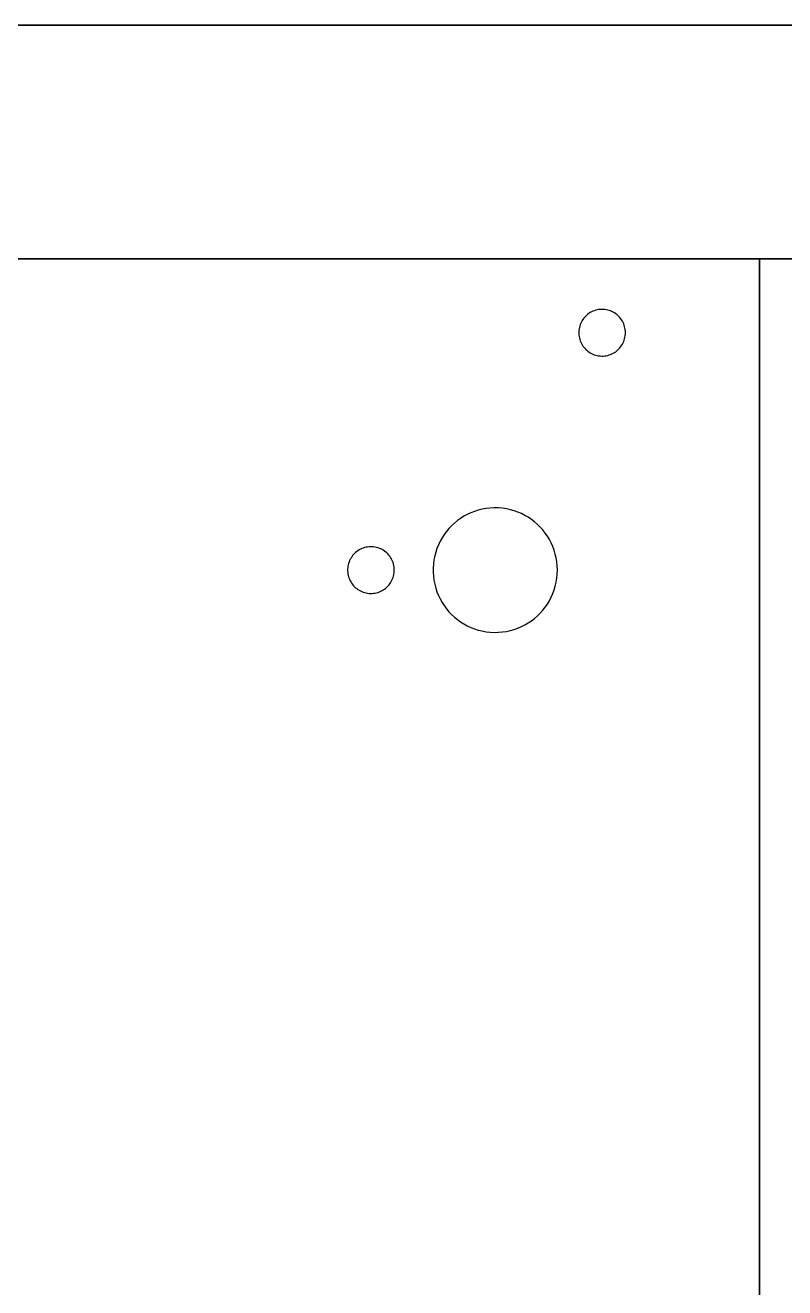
# Model space of a CAD drawing. Header units: metres. Extents: x 0 to 2800, y 0 to 2000.
# Drawn here: x 346.5 to 397.6, y 260.7 to 345.6 of the extents above; entities that cross this region are included whole.
import ezdxf

# ---------------------------------------------------------------- set-up
doc = ezdxf.new("R2010")
doc.units = ezdxf.units.M

msp = doc.modelspace()

# ---------------------------------------------------------------- linework, layer by layer
for points in [[(0, 345.6), (26.749, 345.6), (53.498, 345.6), (80.247, 345.6), (106.996, 345.6), (133.745, 345.6), (160.495, 345.6), (187.244, 345.6), (213.993, 345.6), (240.742, 345.6), (267.491, 345.6), (294.24, 345.6), (320.989, 345.6), (347.738, 345.6), (374.487, 345.6), (401.236, 345.6), (427.985, 345.6), (454.735, 345.6), (481.484, 345.6)], [(0, 345.6), (26.749, 345.6), (53.498, 345.6), (80.247, 345.6), (106.996, 345.6), (133.745, 345.6), (160.495, 345.6), (187.244, 345.6), (213.993, 345.6), (240.742, 345.6), (267.491, 345.6), (294.24, 345.6), (320.989, 345.6), (347.738, 345.6), (374.487, 345.6), (401.236, 345.6), (427.985, 345.6), (454.735, 345.6), (481.484, 345.6)], [(483.622, 345.6), (456.873, 345.6), (430.124, 345.6), (403.375, 345.6), (376.625, 345.6), (349.876, 345.6), (323.127, 345.6), (296.378, 345.6), (269.629, 345.6)], [(414.72, 168.96), (414.72, 184.32), (414.72, 199.68), (414.72, 215.04), (414.72, 230.4), (414.72, 245.76), (414.72, 261.12), (414.72, 276.48), (414.72, 291.84), (414.72, 307.2), (414.72, 322.56), (414.72, 337.92), (407.04, 345.6), (391.68, 345.6), (376.32, 345.6), (360.96, 345.6), (345.6, 345.6), (330.24, 345.6), (314.88, 345.6), (299.52, 345.6), (284.16, 345.6)], [(414.72, 168.96), (414.72, 184.32), (414.72, 199.68), (414.72, 215.04), (414.72, 230.4), (414.72, 245.76), (414.72, 261.12), (414.72, 276.48), (414.72, 291.84), (414.72, 307.2), (414.72, 322.56), (414.72, 337.92), (407.04, 345.6), (391.68, 345.6), (376.32, 345.6), (360.96, 345.6), (345.6, 345.6), (330.24, 345.6), (314.88, 345.6), (299.52, 345.6), (284.16, 345.6)], [(414.72, 168.96), (414.72, 184.32), (414.72, 199.68), (414.72, 215.04), (414.72, 230.4), (414.72, 245.76), (414.72, 261.12), (414.72, 276.48), (414.72, 291.84), (414.72, 307.2), (414.72, 322.56), (414.72, 337.92), (407.04, 345.6), (391.68, 345.6), (376.32, 345.6), (360.96, 345.6), (345.6, 345.6), (330.24, 345.6), (314.88, 345.6), (299.52, 345.6), (284.16, 345.6)], [(414.72, 168.96), (414.72, 184.32), (414.72, 199.68), (414.72, 215.04), (414.72, 230.4), (414.72, 245.76), (414.72, 261.12), (414.72, 276.48), (414.72, 291.84), (414.72, 307.2), (414.72, 322.56), (414.72, 337.92), (407.04, 345.6), (391.68, 345.6), (376.32, 345.6), (360.96, 345.6), (345.6, 345.6), (330.24, 345.6), (314.88, 345.6), (299.52, 345.6), (284.16, 345.6)], [(414.72, 168.96), (414.72, 184.32), (414.72, 199.68), (414.72, 215.04), (414.72, 230.4), (414.72, 245.76), (414.72, 261.12), (414.72, 276.48), (414.72, 291.84), (414.72, 307.2), (414.72, 322.56), (414.72, 337.92), (407.04, 345.6), (391.68, 345.6), (376.32, 345.6), (360.96, 345.6), (345.6, 345.6), (330.24, 345.6), (314.88, 345.6), (299.52, 345.6), (284.16, 345.6)], [(414.72, 168.96), (414.72, 184.32), (414.72, 199.68), (414.72, 215.04), (414.72, 230.4), (414.72, 245.76), (414.72, 261.12), (414.72, 276.48), (414.72, 291.84), (414.72, 307.2), (414.72, 322.56), (414.72, 337.92), (407.04, 345.6), (391.68, 345.6), (376.32, 345.6), (360.96, 345.6), (345.6, 345.6), (330.24, 345.6), (314.88, 345.6), (299.52, 345.6), (284.16, 345.6)], [(291.84, 345.6), (307.2, 345.6), (322.56, 345.6), (337.92, 345.6), (353.28, 345.6), (368.64, 345.6), (384, 345.6), (399.36, 345.6), (414.72, 345.6), (414.72, 330.24), (414.72, 314.88), (414.72, 299.52), (414.72, 284.16), (414.72, 268.8), (414.72, 253.44), (414.72, 238.08), (414.72, 222.72), (414.72, 207.36), (414.72, 192), (414.72, 176.64), (414.72, 161.28)], [(291.84, 345.6), (307.2, 345.6), (322.56, 345.6), (337.92, 345.6), (353.28, 345.6), (368.64, 345.6), (384, 345.6), (399.36, 345.6), (414.72, 345.6), (414.72, 330.24), (414.72, 314.88), (414.72, 299.52), (414.72, 284.16), (414.72, 268.8), (414.72, 253.44), (414.72, 238.08), (414.72, 222.72), (414.72, 207.36), (414.72, 192), (414.72, 176.64), (414.72, 161.28)], [(291.84, 345.6), (307.2, 345.6), (322.56, 345.6), (337.92, 345.6), (353.28, 345.6), (368.64, 345.6), (384, 345.6), (399.36, 345.6), (414.72, 345.6), (414.72, 330.24), (414.72, 314.88), (414.72, 299.52), (414.72, 284.16), (414.72, 268.8), (414.72, 253.44), (414.72, 238.08), (414.72, 222.72), (414.72, 207.36), (414.72, 192), (414.72, 176.64), (414.72, 161.28)], [(291.84, 345.6), (307.2, 345.6), (322.56, 345.6), (337.92, 345.6), (353.28, 345.6), (368.64, 345.6), (384, 345.6), (399.36, 345.6), (414.72, 345.6), (414.72, 330.24), (414.72, 314.88), (414.72, 299.52), (414.72, 284.16), (414.72, 268.8), (414.72, 253.44), (414.72, 238.08), (414.72, 222.72), (414.72, 207.36), (414.72, 192), (414.72, 176.64), (414.72, 161.28)], [(291.84, 345.6), (307.2, 345.6), (322.56, 345.6), (337.92, 345.6), (353.28, 345.6), (368.64, 345.6), (384, 345.6), (399.36, 345.6), (414.72, 345.6), (414.72, 330.24), (414.72, 314.88), (414.72, 299.52), (414.72, 284.16), (414.72, 268.8), (414.72, 253.44), (414.72, 238.08), (414.72, 222.72), (414.72, 207.36), (414.72, 192), (414.72, 176.64), (414.72, 161.28)], [(291.84, 345.6), (307.2, 345.6), (322.56, 345.6), (337.92, 345.6), (353.28, 345.6), (368.64, 345.6), (384, 345.6), (399.36, 345.6), (414.72, 345.6), (414.72, 330.24), (414.72, 314.88), (414.72, 299.52), (414.72, 284.16), (414.72, 268.8), (414.72, 253.44), (414.72, 238.08), (414.72, 222.72), (414.72, 207.36), (414.72, 192), (414.72, 176.64), (414.72, 161.28)], [(291.84, 345.6), (307.2, 345.6), (322.56, 345.6), (337.92, 345.6), (353.28, 345.6), (368.64, 345.6), (384, 345.6), (399.36, 345.6), (414.72, 345.6), (414.72, 330.24), (414.72, 314.88), (414.72, 299.52), (414.72, 284.16), (414.72, 268.8), (414.72, 253.44), (414.72, 238.08), (414.72, 222.72), (414.72, 207.36), (414.72, 192), (414.72, 176.64), (414.72, 161.28)], [(291.84, 345.6), (307.2, 345.6), (322.56, 345.6), (337.92, 345.6), (353.28, 345.6), (368.64, 345.6), (384, 345.6), (399.36, 345.6), (414.72, 345.6), (414.72, 330.24), (414.72, 314.88), (414.72, 299.52), (414.72, 284.16), (414.72, 268.8), (414.72, 253.44), (414.72, 238.08), (414.72, 222.72), (414.72, 207.36), (414.72, 192), (414.72, 176.64), (414.72, 161.28)], [(291.84, 345.6), (307.2, 345.6), (322.56, 345.6), (337.92, 345.6), (353.28, 345.6), (368.64, 345.6), (384, 345.6), (399.36, 345.6), (414.72, 345.6), (414.72, 330.24), (414.72, 314.88), (414.72, 299.52), (414.72, 284.16), (414.72, 268.8), (414.72, 253.44), (414.72, 238.08), (414.72, 222.72), (414.72, 207.36), (414.72, 192), (414.72, 176.64), (414.72, 161.28)], [(291.84, 345.6), (307.2, 345.6), (322.56, 345.6), (337.92, 345.6), (353.28, 345.6), (368.64, 345.6), (384, 345.6), (399.36, 345.6), (414.72, 345.6), (414.72, 330.24), (414.72, 314.88), (414.72, 299.52), (414.72, 284.16), (414.72, 268.8), (414.72, 253.44), (414.72, 238.08), (414.72, 222.72), (414.72, 207.36), (414.72, 192), (414.72, 176.64), (414.72, 161.28)], [(291.84, 345.6), (307.2, 345.6), (322.56, 345.6), (337.92, 345.6), (353.28, 345.6), (368.64, 345.6), (384, 345.6), (399.36, 345.6), (414.72, 345.6), (414.72, 330.24), (414.72, 314.88), (414.72, 299.52), (414.72, 284.16), (414.72, 268.8), (414.72, 253.44), (414.72, 238.08), (414.72, 222.72), (414.72, 207.36), (414.72, 192), (414.72, 176.64), (414.72, 161.28)], [(291.84, 345.6), (307.2, 345.6), (322.56, 345.6), (337.92, 345.6), (353.28, 345.6), (368.64, 345.6), (384, 345.6), (399.36, 345.6), (414.72, 345.6), (414.72, 330.24), (414.72, 314.88), (414.72, 299.52), (414.72, 284.16), (414.72, 268.8), (414.72, 253.44), (414.72, 238.08), (414.72, 222.72), (414.72, 207.36), (414.72, 192), (414.72, 176.64), (414.72, 161.28)], [(44.476, 329.891), (68.794, 329.891), (93.111, 329.891), (117.428, 329.891), (141.746, 329.891), (166.063, 329.891), (190.38, 329.891), (214.698, 329.891), (239.015, 329.891), (263.333, 329.891), (287.65, 329.891), (311.967, 329.891), (336.285, 329.891), (360.602, 329.891), (384.919, 329.891), (409.237, 329.891), (433.554, 329.891), (457.871, 329.891), (482.189, 329.891)], [(471.974, 329.891), (447.657, 329.891), (423.339, 329.891), (399.022, 329.891), (374.704, 329.891), (350.387, 329.891), (326.07, 329.891), (301.752, 329.891), (277.435, 329.891)], [(278.09, 329.891), (296.06, 329.891), (314.03, 329.891), (332, 329.891), (349.971, 329.891), (367.941, 329.891), (385.911, 329.891), (403.881, 329.891), (421.852, 329.891), (439.822, 329.891), (457.792, 329.891), (475.762, 329.891)], [(475.762, 329.891), (457.792, 329.891), (439.822, 329.891), (421.852, 329.891), (403.881, 329.891), (385.911, 329.891), (367.941, 329.891), (349.971, 329.891), (332, 329.891), (314.03, 329.891), (296.06, 329.891), (278.09, 329.891)], [(284.16, 329.891), (298.124, 329.891), (312.087, 329.891), (326.051, 329.891), (340.015, 329.891), (353.978, 329.891), (367.942, 329.891), (381.905, 329.891), (395.869, 329.891)], [(284.16, 329.891), (298.124, 329.891), (312.087, 329.891), (326.051, 329.891), (340.015, 329.891), (353.978, 329.891), (367.942, 329.891), (381.905, 329.891), (395.869, 329.891)], [(395.869, 162.327), (395.869, 176.291), (395.869, 190.255), (395.869, 204.218), (395.869, 218.182), (395.869, 232.145), (395.869, 246.109), (395.869, 260.073), (395.869, 274.036), (395.869, 288), (395.869, 301.964), (395.869, 315.927), (395.869, 329.891), (381.905, 329.891), (367.942, 329.891), (353.978, 329.891), (340.015, 329.891), (326.051, 329.891), (312.087, 329.891), (298.124, 329.891), (284.16, 329.891)], [(395.869, 162.327), (395.869, 176.291), (395.869, 190.255), (395.869, 204.218), (395.869, 218.182), (395.869, 232.145), (395.869, 246.109), (395.869, 260.073), (395.869, 274.036), (395.869, 288), (395.869, 301.964), (395.869, 315.927), (395.869, 329.891), (381.905, 329.891), (367.942, 329.891), (353.978, 329.891), (340.015, 329.891), (326.051, 329.891), (312.087, 329.891), (298.124, 329.891), (284.16, 329.891)], [(284.16, 329.891), (298.124, 329.891), (312.087, 329.891), (326.051, 329.891), (340.015, 329.891), (353.978, 329.891), (367.942, 329.891), (381.905, 329.891), (395.869, 329.891)], [(284.16, 329.891), (298.124, 329.891), (312.087, 329.891), (326.051, 329.891), (340.015, 329.891), (353.978, 329.891), (367.942, 329.891), (381.905, 329.891), (395.869, 329.891)], [(284.16, 329.891), (298.124, 329.891), (312.087, 329.891), (326.051, 329.891), (340.015, 329.891), (353.978, 329.891), (367.942, 329.891), (381.905, 329.891), (395.869, 329.891)], [(284.16, 329.891), (298.124, 329.891), (312.087, 329.891), (326.051, 329.891), (340.015, 329.891), (353.978, 329.891), (367.942, 329.891), (381.905, 329.891), (395.869, 329.891)], [(284.16, 329.891), (298.124, 329.891), (312.087, 329.891), (326.051, 329.891), (340.015, 329.891), (353.978, 329.891), (367.942, 329.891), (381.905, 329.891), (395.869, 329.891)], [(284.16, 329.891), (298.124, 329.891), (312.087, 329.891), (326.051, 329.891), (340.015, 329.891), (353.978, 329.891), (367.942, 329.891), (381.905, 329.891), (395.869, 329.891)], [(284.16, 329.891), (298.124, 329.891), (312.087, 329.891), (326.051, 329.891), (340.015, 329.891), (353.978, 329.891), (367.942, 329.891), (381.905, 329.891), (395.869, 329.891)], [(284.16, 329.891), (298.124, 329.891), (312.087, 329.891), (326.051, 329.891), (340.015, 329.891), (353.978, 329.891), (367.942, 329.891), (381.905, 329.891), (395.869, 329.891)], [(395.869, 329.891), (388.253, 329.891), (380.636, 329.891), (373.02, 329.891), (365.403, 329.891), (357.786, 329.891), (350.17, 329.891), (342.553, 329.891), (334.937, 329.891), (327.32, 329.891), (319.704, 329.891), (312.087, 329.891), (304.471, 329.891), (296.854, 329.891), (289.238, 329.891)], [(289.238, 329.891), (296.854, 329.891), (304.471, 329.891), (312.087, 329.891), (319.704, 329.891), (327.32, 329.891), (334.937, 329.891), (342.553, 329.891), (350.17, 329.891), (357.786, 329.891), (365.403, 329.891), (373.02, 329.891), (380.636, 329.891), (388.253, 329.891), (395.869, 329.891)], [(395.869, 329.891), (388.253, 329.891), (380.636, 329.891), (373.02, 329.891), (365.403, 329.891), (357.786, 329.891), (350.17, 329.891), (342.553, 329.891), (334.937, 329.891), (327.32, 329.891), (319.704, 329.891), (312.087, 329.891), (304.471, 329.891), (296.854, 329.891), (289.238, 329.891)], [(289.238, 329.891), (296.854, 329.891), (304.471, 329.891), (312.087, 329.891), (319.704, 329.891), (327.32, 329.891), (334.937, 329.891), (342.553, 329.891), (350.17, 329.891), (357.786, 329.891), (365.403, 329.891), (373.02, 329.891), (380.636, 329.891), (388.253, 329.891), (395.869, 329.891)], [(395.869, 329.891), (388.253, 329.891), (380.636, 329.891), (373.02, 329.891), (365.403, 329.891), (357.786, 329.891), (350.17, 329.891), (342.553, 329.891), (334.937, 329.891), (327.32, 329.891), (319.704, 329.891), (312.087, 329.891), (304.471, 329.891), (296.854, 329.891), (289.238, 329.891)], [(289.238, 329.891), (296.854, 329.891), (304.471, 329.891), (312.087, 329.891), (319.704, 329.891), (327.32, 329.891), (334.937, 329.891), (342.553, 329.891), (350.17, 329.891), (357.786, 329.891), (365.403, 329.891), (373.02, 329.891), (380.636, 329.891), (388.253, 329.891), (395.869, 329.891)], [(395.869, 329.891), (388.253, 329.891), (380.636, 329.891), (373.02, 329.891), (365.403, 329.891), (357.786, 329.891), (350.17, 329.891), (342.553, 329.891), (334.937, 329.891), (327.32, 329.891), (319.704, 329.891), (312.087, 329.891), (304.471, 329.891), (296.854, 329.891), (289.238, 329.891)], [(289.238, 329.891), (296.854, 329.891), (304.471, 329.891), (312.087, 329.891), (319.704, 329.891), (327.32, 329.891), (334.937, 329.891), (342.553, 329.891), (350.17, 329.891), (357.786, 329.891), (365.403, 329.891), (373.02, 329.891), (380.636, 329.891), (388.253, 329.891), (395.869, 329.891)], [(395.869, 329.891), (388.253, 329.891), (380.636, 329.891), (373.02, 329.891), (365.403, 329.891), (357.786, 329.891), (350.17, 329.891), (342.553, 329.891), (334.937, 329.891), (327.32, 329.891), (319.704, 329.891), (312.087, 329.891), (304.471, 329.891), (296.854, 329.891), (289.238, 329.891)], [(289.238, 329.891), (296.854, 329.891), (304.471, 329.891), (312.087, 329.891), (319.704, 329.891), (327.32, 329.891), (334.937, 329.891), (342.553, 329.891), (350.17, 329.891), (357.786, 329.891), (365.403, 329.891), (373.02, 329.891), (380.636, 329.891), (388.253, 329.891), (395.869, 329.891)], [(346.362, 329.891), (353.978, 329.891), (361.595, 329.891), (369.211, 329.891), (376.828, 329.891), (384.444, 329.891), (392.061, 329.891), (392.061, 329.891), (384.444, 329.891), (376.828, 329.891), (369.211, 329.891), (361.595, 329.891), (353.978, 329.891), (346.362, 329.891)], [(395.869, 329.891), (395.869, 323.544), (395.869, 317.197), (395.869, 310.85), (395.869, 304.502), (395.869, 298.155), (395.869, 291.808), (395.869, 285.461), (395.869, 279.114), (395.869, 272.767), (395.869, 266.42), (395.869, 260.073)], [(395.869, 260.073), (395.869, 266.42), (395.869, 272.767), (395.869, 279.114), (395.869, 285.461), (395.869, 291.808), (395.869, 298.155), (395.869, 304.502), (395.869, 310.85), (395.869, 317.197), (395.869, 323.544), (395.869, 329.891)], [(395.869, 329.891), (395.869, 315.927), (395.869, 301.964), (395.869, 288), (395.869, 274.036), (395.869, 260.073), (395.869, 246.109), (395.869, 232.145), (395.869, 218.182), (395.869, 204.218), (395.869, 190.255), (395.869, 176.291), (395.869, 162.327)], [(395.869, 329.891), (395.869, 315.927), (395.869, 301.964), (395.869, 288), (395.869, 274.036), (395.869, 260.073), (395.869, 246.109), (395.869, 232.145), (395.869, 218.182), (395.869, 204.218), (395.869, 190.255), (395.869, 176.291), (395.869, 162.327)], [(395.869, 329.891), (395.869, 323.544), (395.869, 317.197), (395.869, 310.85), (395.869, 304.502), (395.869, 298.155), (395.869, 291.808), (395.869, 285.461), (395.869, 279.114), (395.869, 272.767), (395.869, 266.42), (395.869, 260.073)], [(395.869, 260.073), (395.869, 266.42), (395.869, 272.767), (395.869, 279.114), (395.869, 285.461), (395.869, 291.808), (395.869, 298.155), (395.869, 304.502), (395.869, 310.85), (395.869, 317.197), (395.869, 323.544), (395.869, 329.891)], [(395.869, 329.891), (395.869, 323.544), (395.869, 317.197), (395.869, 310.85), (395.869, 304.502), (395.869, 298.155), (395.869, 291.808), (395.869, 285.461), (395.869, 279.114), (395.869, 272.767), (395.869, 266.42), (395.869, 260.073)], [(395.869, 260.073), (395.869, 266.42), (395.869, 272.767), (395.869, 279.114), (395.869, 285.461), (395.869, 291.808), (395.869, 298.155), (395.869, 304.502), (395.869, 310.85), (395.869, 317.197), (395.869, 323.544), (395.869, 329.891)], [(395.869, 329.891), (395.869, 315.927), (395.869, 301.964), (395.869, 288), (395.869, 274.036), (395.869, 260.073), (395.869, 246.109), (395.869, 232.145), (395.869, 218.182), (395.869, 204.218), (395.869, 190.255), (395.869, 176.291), (395.869, 162.327)], [(395.869, 329.891), (395.869, 315.927), (395.869, 301.964), (395.869, 288), (395.869, 274.036), (395.869, 260.073), (395.869, 246.109), (395.869, 232.145), (395.869, 218.182), (395.869, 204.218), (395.869, 190.255), (395.869, 176.291), (395.869, 162.327)], [(395.869, 329.891), (395.869, 323.544), (395.869, 317.197), (395.869, 310.85), (395.869, 304.502), (395.869, 298.155), (395.869, 291.808), (395.869, 285.461), (395.869, 279.114), (395.869, 272.767), (395.869, 266.42), (395.869, 260.073)], [(395.869, 260.073), (395.869, 266.42), (395.869, 272.767), (395.869, 279.114), (395.869, 285.461), (395.869, 291.808), (395.869, 298.155), (395.869, 304.502), (395.869, 310.85), (395.869, 317.197), (395.869, 323.544), (395.869, 329.891)], [(395.869, 329.891), (395.869, 315.927), (395.869, 301.964), (395.869, 288), (395.869, 274.036), (395.869, 260.073), (395.869, 246.109), (395.869, 232.145), (395.869, 218.182), (395.869, 204.218), (395.869, 190.255), (395.869, 176.291), (395.869, 162.327)], [(395.869, 329.891), (395.869, 315.927), (395.869, 301.964), (395.869, 288), (395.869, 274.036), (395.869, 260.073), (395.869, 246.109), (395.869, 232.145), (395.869, 218.182), (395.869, 204.218), (395.869, 190.255), (395.869, 176.291), (395.869, 162.327)], [(395.869, 329.891), (395.869, 323.544), (395.869, 317.197), (395.869, 310.85), (395.869, 304.502), (395.869, 298.155), (395.869, 291.808), (395.869, 285.461), (395.869, 279.114), (395.869, 272.767), (395.869, 266.42), (395.869, 260.073)], [(395.869, 260.073), (395.869, 266.42), (395.869, 272.767), (395.869, 279.114), (395.869, 285.461), (395.869, 291.808), (395.869, 298.155), (395.869, 304.502), (395.869, 310.85), (395.869, 317.197), (395.869, 323.544), (395.869, 329.891)], [(395.869, 329.891), (395.869, 315.927), (395.869, 301.964), (395.869, 288), (395.869, 274.036), (395.869, 260.073), (395.869, 246.109), (395.869, 232.145), (395.869, 218.182), (395.869, 204.218), (395.869, 190.255), (395.869, 176.291), (395.869, 162.327)], [(395.869, 329.891), (395.869, 315.927), (395.869, 301.964), (395.869, 288), (395.869, 274.036), (395.869, 260.073), (395.869, 246.109), (395.869, 232.145), (395.869, 218.182), (395.869, 204.218), (395.869, 190.255), (395.869, 176.291), (395.869, 162.327)], [(395.869, 329.891), (395.869, 323.544), (395.869, 317.197), (395.869, 310.85), (395.869, 304.502), (395.869, 298.155), (395.869, 291.808), (395.869, 285.461), (395.869, 279.114), (395.869, 272.767), (395.869, 266.42), (395.869, 260.073)], [(395.869, 260.073), (395.869, 266.42), (395.869, 272.767), (395.869, 279.114), (395.869, 285.461), (395.869, 291.808), (395.869, 298.155), (395.869, 304.502), (395.869, 310.85), (395.869, 317.197), (395.869, 323.544), (395.869, 329.891)], [(395.869, 329.891), (395.869, 315.927), (395.869, 301.964), (395.869, 288), (395.869, 274.036), (395.869, 260.073), (395.869, 246.109), (395.869, 232.145), (395.869, 218.182), (395.869, 204.218), (395.869, 190.255), (395.869, 176.291), (395.869, 162.327)], [(395.869, 329.891), (395.869, 315.927), (395.869, 301.964), (395.869, 288), (395.869, 274.036), (395.869, 260.073), (395.869, 246.109), (395.869, 232.145), (395.869, 218.182), (395.869, 204.218), (395.869, 190.255), (395.869, 176.291), (395.869, 162.327)], [(386.849, 324.916), (386.845, 325.021), (386.835, 325.123), (386.819, 325.224), (386.796, 325.322), (386.767, 325.418), (386.733, 325.511), (386.693, 325.601), (386.647, 325.688), (386.596, 325.772), (386.54, 325.852), (386.48, 325.928), (386.415, 326.001), (386.346, 326.069), (386.272, 326.133), (386.195, 326.193), (386.114, 326.247), (386.029, 326.297), (385.941, 326.341), (385.851, 326.38), (385.757, 326.413), (385.661, 326.441), (385.562, 326.462), (385.461, 326.477), (385.358, 326.485), (385.254, 326.487), (385.15, 326.482), (385.048, 326.47), (384.949, 326.452), (384.851, 326.428), (384.756, 326.397), (384.664, 326.361), (384.575, 326.32), (384.488, 326.273), (384.406, 326.221), (384.326, 326.164), (384.251, 326.102), (384.18, 326.036), (384.112, 325.965), (384.05, 325.891), (383.991, 325.812), (383.938, 325.73), (383.89, 325.645), (383.847, 325.556), (383.81, 325.465), (383.778, 325.37), (383.752, 325.273), (383.732, 325.174), (383.719, 325.072), (383.712, 324.969), (383.712, 324.864), (383.719, 324.761), (383.732, 324.659), (383.752, 324.56), (383.778, 324.463), (383.81, 324.368), (383.847, 324.277), (383.89, 324.188), (383.938, 324.102), (383.991, 324.02), (384.05, 323.942), (384.112, 323.867), (384.18, 323.797), (384.251, 323.731), (384.326, 323.669), (384.406, 323.612), (384.488, 323.56), (384.575, 323.513), (384.664, 323.471), (384.756, 323.435), (384.851, 323.405), (384.949, 323.381), (385.048, 323.362), (385.15, 323.351), (385.254, 323.346), (385.358, 323.347), (385.461, 323.356), (385.562, 323.371), (385.661, 323.392), (385.757, 323.419), (385.851, 323.453), (385.941, 323.491), (386.029, 323.536), (386.114, 323.585), (386.195, 323.64), (386.272, 323.699), (386.346, 323.763), (386.415, 323.832), (386.48, 323.904), (386.54, 323.981), (386.596, 324.061), (386.647, 324.145), (386.693, 324.232), (386.733, 324.322), (386.767, 324.415), (386.796, 324.511), (386.819, 324.609), (386.835, 324.71), (386.845, 324.812), (386.849, 324.916)], [(386.849, 324.916), (386.845, 325.021), (386.835, 325.123), (386.819, 325.224), (386.796, 325.322), (386.767, 325.418), (386.733, 325.511), (386.693, 325.601), (386.647, 325.688), (386.596, 325.772), (386.54, 325.852), (386.48, 325.928), (386.415, 326.001), (386.346, 326.069), (386.272, 326.133), (386.195, 326.193), (386.114, 326.247), (386.029, 326.297), (385.941, 326.341), (385.851, 326.38), (385.757, 326.413), (385.661, 326.441), (385.562, 326.462), (385.461, 326.477), (385.358, 326.485), (385.254, 326.487), (385.15, 326.482), (385.048, 326.47), (384.949, 326.452), (384.851, 326.428), (384.756, 326.397), (384.664, 326.361), (384.575, 326.32), (384.488, 326.273), (384.406, 326.221), (384.326, 326.164), (384.251, 326.102), (384.18, 326.036), (384.112, 325.965), (384.05, 325.891), (383.991, 325.812), (383.938, 325.73), (383.89, 325.645), (383.847, 325.556), (383.81, 325.465), (383.778, 325.37), (383.752, 325.273), (383.732, 325.174), (383.719, 325.072), (383.712, 324.969), (383.712, 324.864), (383.719, 324.761), (383.732, 324.659), (383.752, 324.56), (383.778, 324.463), (383.81, 324.368), (383.847, 324.277), (383.89, 324.188), (383.938, 324.102), (383.991, 324.02), (384.05, 323.942), (384.112, 323.867), (384.18, 323.797), (384.251, 323.731), (384.326, 323.669), (384.406, 323.612), (384.488, 323.56), (384.575, 323.513), (384.664, 323.471), (384.756, 323.435), (384.851, 323.405), (384.949, 323.381), (385.048, 323.362), (385.15, 323.351), (385.254, 323.346), (385.358, 323.347), (385.461, 323.356), (385.562, 323.371), (385.661, 323.392), (385.757, 323.419), (385.851, 323.453), (385.941, 323.491), (386.029, 323.536), (386.114, 323.585), (386.195, 323.64), (386.272, 323.699), (386.346, 323.763), (386.415, 323.832), (386.48, 323.904), (386.54, 323.981), (386.596, 324.061), (386.647, 324.145), (386.693, 324.232), (386.733, 324.322), (386.767, 324.415), (386.796, 324.511), (386.819, 324.609), (386.835, 324.71), (386.845, 324.812), (386.849, 324.916)], [(386.849, 324.916), (386.845, 325.021), (386.835, 325.123), (386.819, 325.224), (386.796, 325.322), (386.767, 325.418), (386.733, 325.511), (386.693, 325.601), (386.647, 325.688), (386.596, 325.772), (386.54, 325.852), (386.48, 325.928), (386.415, 326.001), (386.346, 326.069), (386.272, 326.133), (386.195, 326.193), (386.114, 326.247), (386.029, 326.297), (385.941, 326.341), (385.851, 326.38), (385.757, 326.413), (385.661, 326.441), (385.562, 326.462), (385.461, 326.477), (385.358, 326.485), (385.254, 326.487), (385.15, 326.482), (385.048, 326.47), (384.949, 326.452), (384.851, 326.428), (384.756, 326.397), (384.664, 326.361), (384.575, 326.32), (384.488, 326.273), (384.406, 326.221), (384.326, 326.164), (384.251, 326.102), (384.18, 326.036), (384.112, 325.965), (384.05, 325.891), (383.991, 325.812), (383.938, 325.73), (383.89, 325.645), (383.847, 325.556), (383.81, 325.465), (383.778, 325.37), (383.752, 325.273), (383.732, 325.174), (383.719, 325.072), (383.712, 324.969), (383.712, 324.864), (383.719, 324.761), (383.732, 324.659), (383.752, 324.56), (383.778, 324.463), (383.81, 324.368), (383.847, 324.277), (383.89, 324.188), (383.938, 324.102), (383.991, 324.02), (384.05, 323.942), (384.112, 323.867), (384.18, 323.797), (384.251, 323.731), (384.326, 323.669), (384.406, 323.612), (384.488, 323.56), (384.575, 323.513), (384.664, 323.471), (384.756, 323.435), (384.851, 323.405), (384.949, 323.381), (385.048, 323.362), (385.15, 323.351), (385.254, 323.346), (385.358, 323.347), (385.461, 323.356), (385.562, 323.371), (385.661, 323.392), (385.757, 323.419), (385.851, 323.453), (385.941, 323.491), (386.029, 323.536), (386.114, 323.585), (386.195, 323.64), (386.272, 323.699), (386.346, 323.763), (386.415, 323.832), (386.48, 323.904), (386.54, 323.981), (386.596, 324.061), (386.647, 324.145), (386.693, 324.232), (386.733, 324.322), (386.767, 324.415), (386.796, 324.511), (386.819, 324.609), (386.835, 324.71), (386.845, 324.812), (386.849, 324.916)], [(386.849, 324.916), (386.845, 325.021), (386.835, 325.123), (386.819, 325.224), (386.796, 325.322), (386.767, 325.418), (386.733, 325.511), (386.693, 325.601), (386.647, 325.688), (386.596, 325.772), (386.54, 325.852), (386.48, 325.928), (386.415, 326.001), (386.346, 326.069), (386.272, 326.133), (386.195, 326.193), (386.114, 326.247), (386.029, 326.297), (385.941, 326.341), (385.851, 326.38), (385.757, 326.413), (385.661, 326.441), (385.562, 326.462), (385.461, 326.477), (385.358, 326.485), (385.254, 326.487), (385.15, 326.482), (385.048, 326.47), (384.949, 326.452), (384.851, 326.428), (384.756, 326.397), (384.664, 326.361), (384.575, 326.32), (384.488, 326.273), (384.406, 326.221), (384.326, 326.164), (384.251, 326.102), (384.18, 326.036), (384.112, 325.965), (384.05, 325.891), (383.991, 325.812), (383.938, 325.73), (383.89, 325.645), (383.847, 325.556), (383.81, 325.465), (383.778, 325.37), (383.752, 325.273), (383.732, 325.174), (383.719, 325.072), (383.712, 324.969), (383.712, 324.864), (383.719, 324.761), (383.732, 324.659), (383.752, 324.56), (383.778, 324.463), (383.81, 324.368), (383.847, 324.277), (383.89, 324.188), (383.938, 324.102), (383.991, 324.02), (384.05, 323.942), (384.112, 323.867), (384.18, 323.797), (384.251, 323.731), (384.326, 323.669), (384.406, 323.612), (384.488, 323.56), (384.575, 323.513), (384.664, 323.471), (384.756, 323.435), (384.851, 323.405), (384.949, 323.381), (385.048, 323.362), (385.15, 323.351), (385.254, 323.346), (385.358, 323.347), (385.461, 323.356), (385.562, 323.371), (385.661, 323.392), (385.757, 323.419), (385.851, 323.453), (385.941, 323.491), (386.029, 323.536), (386.114, 323.585), (386.195, 323.64), (386.272, 323.699), (386.346, 323.763), (386.415, 323.832), (386.48, 323.904), (386.54, 323.981), (386.596, 324.061), (386.647, 324.145), (386.693, 324.232), (386.733, 324.322), (386.767, 324.415), (386.796, 324.511), (386.819, 324.609), (386.835, 324.71), (386.845, 324.812), (386.849, 324.916)], [(386.849, 324.916), (386.845, 325.021), (386.835, 325.123), (386.819, 325.224), (386.796, 325.322), (386.767, 325.418), (386.733, 325.511), (386.693, 325.601), (386.647, 325.688), (386.596, 325.772), (386.54, 325.852), (386.48, 325.928), (386.415, 326.001), (386.346, 326.069), (386.272, 326.133), (386.195, 326.193), (386.114, 326.247), (386.029, 326.297), (385.941, 326.341), (385.851, 326.38), (385.757, 326.413), (385.661, 326.441), (385.562, 326.462), (385.461, 326.477), (385.358, 326.485), (385.254, 326.487), (385.15, 326.482), (385.048, 326.47), (384.949, 326.452), (384.851, 326.428), (384.756, 326.397), (384.664, 326.361), (384.575, 326.32), (384.488, 326.273), (384.406, 326.221), (384.326, 326.164), (384.251, 326.102), (384.18, 326.036), (384.112, 325.965), (384.05, 325.891), (383.991, 325.812), (383.938, 325.73), (383.89, 325.645), (383.847, 325.556), (383.81, 325.465), (383.778, 325.37), (383.752, 325.273), (383.732, 325.174), (383.719, 325.072), (383.712, 324.969), (383.712, 324.864), (383.719, 324.761), (383.732, 324.659), (383.752, 324.56), (383.778, 324.463), (383.81, 324.368), (383.847, 324.277), (383.89, 324.188), (383.938, 324.102), (383.991, 324.02), (384.05, 323.942), (384.112, 323.867), (384.18, 323.797), (384.251, 323.731), (384.326, 323.669), (384.406, 323.612), (384.488, 323.56), (384.575, 323.513), (384.664, 323.471), (384.756, 323.435), (384.851, 323.405), (384.949, 323.381), (385.048, 323.362), (385.15, 323.351), (385.254, 323.346), (385.358, 323.347), (385.461, 323.356), (385.562, 323.371), (385.661, 323.392), (385.757, 323.419), (385.851, 323.453), (385.941, 323.491), (386.029, 323.536), (386.114, 323.585), (386.195, 323.64), (386.272, 323.699), (386.346, 323.763), (386.415, 323.832), (386.48, 323.904), (386.54, 323.981), (386.596, 324.061), (386.647, 324.145), (386.693, 324.232), (386.733, 324.322), (386.767, 324.415), (386.796, 324.511), (386.819, 324.609), (386.835, 324.71), (386.845, 324.812), (386.849, 324.916)], [(386.849, 324.916), (386.845, 325.021), (386.835, 325.123), (386.819, 325.224), (386.796, 325.322), (386.767, 325.418), (386.733, 325.511), (386.693, 325.601), (386.647, 325.688), (386.596, 325.772), (386.54, 325.852), (386.48, 325.928), (386.415, 326.001), (386.346, 326.069), (386.272, 326.133), (386.195, 326.193), (386.114, 326.247), (386.029, 326.297), (385.941, 326.341), (385.851, 326.38), (385.757, 326.413), (385.661, 326.441), (385.562, 326.462), (385.461, 326.477), (385.358, 326.485), (385.254, 326.487), (385.15, 326.482), (385.048, 326.47), (384.949, 326.452), (384.851, 326.428), (384.756, 326.397), (384.664, 326.361), (384.575, 326.32), (384.488, 326.273), (384.406, 326.221), (384.326, 326.164), (384.251, 326.102), (384.18, 326.036), (384.112, 325.965), (384.05, 325.891), (383.991, 325.812), (383.938, 325.73), (383.89, 325.645), (383.847, 325.556), (383.81, 325.465), (383.778, 325.37), (383.752, 325.273), (383.732, 325.174), (383.719, 325.072), (383.712, 324.969), (383.712, 324.864), (383.719, 324.761), (383.732, 324.659), (383.752, 324.56), (383.778, 324.463), (383.81, 324.368), (383.847, 324.277), (383.89, 324.188), (383.938, 324.102), (383.991, 324.02), (384.05, 323.942), (384.112, 323.867), (384.18, 323.797), (384.251, 323.731), (384.326, 323.669), (384.406, 323.612), (384.488, 323.56), (384.575, 323.513), (384.664, 323.471), (384.756, 323.435), (384.851, 323.405), (384.949, 323.381), (385.048, 323.362), (385.15, 323.351), (385.254, 323.346), (385.358, 323.347), (385.461, 323.356), (385.562, 323.371), (385.661, 323.392), (385.757, 323.419), (385.851, 323.453), (385.941, 323.491), (386.029, 323.536), (386.114, 323.585), (386.195, 323.64), (386.272, 323.699), (386.346, 323.763), (386.415, 323.832), (386.48, 323.904), (386.54, 323.981), (386.596, 324.061), (386.647, 324.145), (386.693, 324.232), (386.733, 324.322), (386.767, 324.415), (386.796, 324.511), (386.819, 324.609), (386.835, 324.71), (386.845, 324.812), (386.849, 324.916)], [(386.849, 324.916), (386.845, 325.021), (386.835, 325.123), (386.819, 325.224), (386.796, 325.322), (386.767, 325.418), (386.733, 325.511), (386.693, 325.601), (386.647, 325.688), (386.596, 325.772), (386.54, 325.852), (386.48, 325.928), (386.415, 326.001), (386.346, 326.069), (386.272, 326.133), (386.195, 326.193), (386.114, 326.247), (386.029, 326.297), (385.941, 326.341), (385.851, 326.38), (385.757, 326.413), (385.661, 326.441), (385.562, 326.462), (385.461, 326.477), (385.358, 326.485), (385.254, 326.487), (385.15, 326.482), (385.048, 326.47), (384.949, 326.452), (384.851, 326.428), (384.756, 326.397), (384.664, 326.361), (384.575, 326.32), (384.488, 326.273), (384.406, 326.221), (384.326, 326.164), (384.251, 326.102), (384.18, 326.036), (384.112, 325.965), (384.05, 325.891), (383.991, 325.812), (383.938, 325.73), (383.89, 325.645), (383.847, 325.556), (383.81, 325.465), (383.778, 325.37), (383.752, 325.273), (383.732, 325.174), (383.719, 325.072), (383.712, 324.969), (383.712, 324.864), (383.719, 324.761), (383.732, 324.659), (383.752, 324.56), (383.778, 324.463), (383.81, 324.368), (383.847, 324.277), (383.89, 324.188), (383.938, 324.102), (383.991, 324.02), (384.05, 323.942), (384.112, 323.867), (384.18, 323.797), (384.251, 323.731), (384.326, 323.669), (384.406, 323.612), (384.488, 323.56), (384.575, 323.513), (384.664, 323.471), (384.756, 323.435), (384.851, 323.405), (384.949, 323.381), (385.048, 323.362), (385.15, 323.351), (385.254, 323.346), (385.358, 323.347), (385.461, 323.356), (385.562, 323.371), (385.661, 323.392), (385.757, 323.419), (385.851, 323.453), (385.941, 323.491), (386.029, 323.536), (386.114, 323.585), (386.195, 323.64), (386.272, 323.699), (386.346, 323.763), (386.415, 323.832), (386.48, 323.904), (386.54, 323.981), (386.596, 324.061), (386.647, 324.145), (386.693, 324.232), (386.733, 324.322), (386.767, 324.415), (386.796, 324.511), (386.819, 324.609), (386.835, 324.71), (386.845, 324.812), (386.849, 324.916)], [(386.849, 324.916), (386.845, 325.021), (386.835, 325.123), (386.819, 325.224), (386.796, 325.322), (386.767, 325.418), (386.733, 325.511), (386.693, 325.601), (386.647, 325.688), (386.596, 325.772), (386.54, 325.852), (386.48, 325.928), (386.415, 326.001), (386.346, 326.069), (386.272, 326.133), (386.195, 326.193), (386.114, 326.247), (386.029, 326.297), (385.941, 326.341), (385.851, 326.38), (385.757, 326.413), (385.661, 326.441), (385.562, 326.462), (385.461, 326.477), (385.358, 326.485), (385.254, 326.487), (385.15, 326.482), (385.048, 326.47), (384.949, 326.452), (384.851, 326.428), (384.756, 326.397), (384.664, 326.361), (384.575, 326.32), (384.488, 326.273), (384.406, 326.221), (384.326, 326.164), (384.251, 326.102), (384.18, 326.036), (384.112, 325.965), (384.05, 325.891), (383.991, 325.812), (383.938, 325.73), (383.89, 325.645), (383.847, 325.556), (383.81, 325.465), (383.778, 325.37), (383.752, 325.273), (383.732, 325.174), (383.719, 325.072), (383.712, 324.969), (383.712, 324.864), (383.719, 324.761), (383.732, 324.659), (383.752, 324.56), (383.778, 324.463), (383.81, 324.368), (383.847, 324.277), (383.89, 324.188), (383.938, 324.102), (383.991, 324.02), (384.05, 323.942), (384.112, 323.867), (384.18, 323.797), (384.251, 323.731), (384.326, 323.669), (384.406, 323.612), (384.488, 323.56), (384.575, 323.513), (384.664, 323.471), (384.756, 323.435), (384.851, 323.405), (384.949, 323.381), (385.048, 323.362), (385.15, 323.351), (385.254, 323.346), (385.358, 323.347), (385.461, 323.356), (385.562, 323.371), (385.661, 323.392), (385.757, 323.419), (385.851, 323.453), (385.941, 323.491), (386.029, 323.536), (386.114, 323.585), (386.195, 323.64), (386.272, 323.699), (386.346, 323.763), (386.415, 323.832), (386.48, 323.904), (386.54, 323.981), (386.596, 324.061), (386.647, 324.145), (386.693, 324.232), (386.733, 324.322), (386.767, 324.415), (386.796, 324.511), (386.819, 324.609), (386.835, 324.71), (386.845, 324.812), (386.849, 324.916)], [(386.849, 324.916), (386.845, 325.021), (386.835, 325.123), (386.819, 325.224), (386.796, 325.322), (386.767, 325.418), (386.733, 325.511), (386.693, 325.601), (386.647, 325.688), (386.596, 325.772), (386.54, 325.852), (386.48, 325.928), (386.415, 326.001), (386.346, 326.069), (386.272, 326.133), (386.195, 326.193), (386.114, 326.247), (386.029, 326.297), (385.941, 326.341), (385.851, 326.38), (385.757, 326.413), (385.661, 326.441), (385.562, 326.462), (385.461, 326.477), (385.358, 326.485), (385.254, 326.487), (385.15, 326.482), (385.048, 326.47), (384.949, 326.452), (384.851, 326.428), (384.756, 326.397), (384.664, 326.361), (384.575, 326.32), (384.488, 326.273), (384.406, 326.221), (384.326, 326.164), (384.251, 326.102), (384.18, 326.036), (384.112, 325.965), (384.05, 325.891), (383.991, 325.812), (383.938, 325.73), (383.89, 325.645), (383.847, 325.556), (383.81, 325.465), (383.778, 325.37), (383.752, 325.273), (383.732, 325.174), (383.719, 325.072), (383.712, 324.969), (383.712, 324.864), (383.719, 324.761), (383.732, 324.659), (383.752, 324.56), (383.778, 324.463), (383.81, 324.368), (383.847, 324.277), (383.89, 324.188), (383.938, 324.102), (383.991, 324.02), (384.05, 323.942), (384.112, 323.867), (384.18, 323.797), (384.251, 323.731), (384.326, 323.669), (384.406, 323.612), (384.488, 323.56), (384.575, 323.513), (384.664, 323.471), (384.756, 323.435), (384.851, 323.405), (384.949, 323.381), (385.048, 323.362), (385.15, 323.351), (385.254, 323.346), (385.358, 323.347), (385.461, 323.356), (385.562, 323.371), (385.661, 323.392), (385.757, 323.419), (385.851, 323.453), (385.941, 323.491), (386.029, 323.536), (386.114, 323.585), (386.195, 323.64), (386.272, 323.699), (386.346, 323.763), (386.415, 323.832), (386.48, 323.904), (386.54, 323.981), (386.596, 324.061), (386.647, 324.145), (386.693, 324.232), (386.733, 324.322), (386.767, 324.415), (386.796, 324.511), (386.819, 324.609), (386.835, 324.71), (386.845, 324.812), (386.849, 324.916)], [(382.273, 308.945), (382.264, 309.224), (382.237, 309.497), (382.193, 309.765), (382.133, 310.027), (382.056, 310.282), (381.964, 310.53), (381.856, 310.771), (381.735, 311.003), (381.599, 311.226), (381.451, 311.44), (381.29, 311.644), (381.116, 311.838), (380.931, 312.02), (380.735, 312.191), (380.529, 312.349), (380.313, 312.495), (380.088, 312.627), (379.854, 312.745), (379.612, 312.849), (379.362, 312.937), (379.105, 313.01), (378.842, 313.067), (378.573, 313.107), (378.299, 313.129), (378.02, 313.134), (377.744, 313.12), (377.472, 313.089), (377.206, 313.041), (376.946, 312.976), (376.693, 312.895), (376.447, 312.799), (376.209, 312.688), (375.979, 312.563), (375.758, 312.424), (375.547, 312.272), (375.346, 312.107), (375.155, 311.93), (374.976, 311.743), (374.809, 311.544), (374.654, 311.335), (374.511, 311.116), (374.383, 310.888), (374.268, 310.652), (374.169, 310.407), (374.084, 310.155), (374.015, 309.897), (373.963, 309.632), (373.927, 309.361), (373.909, 309.085), (373.909, 308.806), (373.927, 308.53), (373.963, 308.259), (374.015, 307.994), (374.084, 307.736), (374.169, 307.484), (374.268, 307.239), (374.383, 307.003), (374.511, 306.775), (374.654, 306.556), (374.809, 306.347), (374.976, 306.148), (375.155, 305.96), (375.346, 305.784), (375.547, 305.619), (375.758, 305.467), (375.979, 305.328), (376.209, 305.203), (376.447, 305.092), (376.693, 304.996), (376.946, 304.915), (377.206, 304.85), (377.472, 304.802), (377.744, 304.771), (378.02, 304.757), (378.299, 304.761), (378.573, 304.784), (378.842, 304.824), (379.105, 304.881), (379.362, 304.953), (379.612, 305.042), (379.854, 305.146), (380.088, 305.264), (380.313, 305.396), (380.529, 305.542), (380.735, 305.7), (380.931, 305.871), (381.116, 306.053), (381.29, 306.246), (381.451, 306.45), (381.599, 306.664), (381.735, 306.888), (381.856, 307.12), (381.964, 307.361), (382.056, 307.609), (382.133, 307.864), (382.193, 308.126), (382.237, 308.394), (382.264, 308.667), (382.273, 308.945)], [(371.292, 308.945), (371.289, 309.05), (371.279, 309.152), (371.262, 309.253), (371.24, 309.351), (371.211, 309.447), (371.176, 309.54), (371.136, 309.63), (371.09, 309.717), (371.04, 309.801), (370.984, 309.881), (370.923, 309.958), (370.858, 310.03), (370.789, 310.098), (370.716, 310.162), (370.638, 310.222), (370.557, 310.276), (370.473, 310.326), (370.385, 310.37), (370.294, 310.409), (370.2, 310.442), (370.104, 310.47), (370.006, 310.491), (369.905, 310.506), (369.802, 310.514), (369.697, 310.516), (369.594, 310.511), (369.492, 310.499), (369.392, 310.481), (369.295, 310.457), (369.2, 310.427), (369.107, 310.39), (369.018, 310.349), (368.932, 310.302), (368.849, 310.25), (368.77, 310.193), (368.694, 310.131), (368.623, 310.065), (368.556, 309.994), (368.493, 309.92), (368.435, 309.841), (368.382, 309.759), (368.333, 309.674), (368.29, 309.585), (368.253, 309.494), (368.221, 309.399), (368.195, 309.302), (368.176, 309.203), (368.162, 309.101), (368.156, 308.998), (368.156, 308.893), (368.162, 308.79), (368.176, 308.688), (368.195, 308.589), (368.221, 308.492), (368.253, 308.397), (368.29, 308.306), (368.333, 308.217), (368.382, 308.132), (368.435, 308.05), (368.493, 307.971), (368.556, 307.897), (368.623, 307.826), (368.694, 307.76), (368.77, 307.698), (368.849, 307.641), (368.932, 307.589), (369.018, 307.542), (369.107, 307.5), (369.2, 307.464), (369.295, 307.434), (369.392, 307.41), (369.492, 307.392), (369.594, 307.38), (369.697, 307.375), (369.802, 307.376), (369.905, 307.385), (370.006, 307.4), (370.104, 307.421), (370.2, 307.448), (370.294, 307.482), (370.385, 307.521), (370.473, 307.565), (370.557, 307.614), (370.638, 307.669), (370.716, 307.728), (370.789, 307.792), (370.858, 307.861), (370.923, 307.933), (370.984, 308.01), (371.04, 308.09), (371.09, 308.174), (371.136, 308.261), (371.176, 308.351), (371.211, 308.444), (371.24, 308.54), (371.262, 308.638), (371.279, 308.739), (371.289, 308.841), (371.292, 308.945)], [(371.292, 308.945), (371.289, 309.05), (371.279, 309.152), (371.262, 309.253), (371.24, 309.351), (371.211, 309.447), (371.176, 309.54), (371.136, 309.63), (371.09, 309.717), (371.04, 309.801), (370.984, 309.881), (370.923, 309.958), (370.858, 310.03), (370.789, 310.098), (370.716, 310.162), (370.638, 310.222), (370.557, 310.276), (370.473, 310.326), (370.385, 310.37), (370.294, 310.409), (370.2, 310.442), (370.104, 310.47), (370.006, 310.491), (369.905, 310.506), (369.802, 310.514), (369.697, 310.516), (369.594, 310.511), (369.492, 310.499), (369.392, 310.481), (369.295, 310.457), (369.2, 310.427), (369.107, 310.39), (369.018, 310.349), (368.932, 310.302), (368.849, 310.25), (368.77, 310.193), (368.694, 310.131), (368.623, 310.065), (368.556, 309.994), (368.493, 309.92), (368.435, 309.841), (368.382, 309.759), (368.333, 309.674), (368.29, 309.585), (368.253, 309.494), (368.221, 309.399), (368.195, 309.302), (368.176, 309.203), (368.162, 309.101), (368.156, 308.998), (368.156, 308.893), (368.162, 308.79), (368.176, 308.688), (368.195, 308.589), (368.221, 308.492), (368.253, 308.397), (368.29, 308.306), (368.333, 308.217), (368.382, 308.132), (368.435, 308.05), (368.493, 307.971), (368.556, 307.897), (368.623, 307.826), (368.694, 307.76), (368.77, 307.698), (368.849, 307.641), (368.932, 307.589), (369.018, 307.542), (369.107, 307.5), (369.2, 307.464), (369.295, 307.434), (369.392, 307.41), (369.492, 307.392), (369.594, 307.38), (369.697, 307.375), (369.802, 307.376), (369.905, 307.385), (370.006, 307.4), (370.104, 307.421), (370.2, 307.448), (370.294, 307.482), (370.385, 307.521), (370.473, 307.565), (370.557, 307.614), (370.638, 307.669), (370.716, 307.728), (370.789, 307.792), (370.858, 307.861), (370.923, 307.933), (370.984, 308.01), (371.04, 308.09), (371.09, 308.174), (371.136, 308.261), (371.176, 308.351), (371.211, 308.444), (371.24, 308.54), (371.262, 308.638), (371.279, 308.739), (371.289, 308.841), (371.292, 308.945)], [(371.292, 308.945), (371.289, 309.05), (371.279, 309.152), (371.262, 309.253), (371.24, 309.351), (371.211, 309.447), (371.176, 309.54), (371.136, 309.63), (371.09, 309.717), (371.04, 309.801), (370.984, 309.881), (370.923, 309.958), (370.858, 310.03), (370.789, 310.098), (370.716, 310.162), (370.638, 310.222), (370.557, 310.276), (370.473, 310.326), (370.385, 310.37), (370.294, 310.409), (370.2, 310.442), (370.104, 310.47), (370.006, 310.491), (369.905, 310.506), (369.802, 310.514), (369.697, 310.516), (369.594, 310.511), (369.492, 310.499), (369.392, 310.481), (369.295, 310.457), (369.2, 310.427), (369.107, 310.39), (369.018, 310.349), (368.932, 310.302), (368.849, 310.25), (368.77, 310.193), (368.694, 310.131), (368.623, 310.065), (368.556, 309.994), (368.493, 309.92), (368.435, 309.841), (368.382, 309.759), (368.333, 309.674), (368.29, 309.585), (368.253, 309.494), (368.221, 309.399), (368.195, 309.302), (368.176, 309.203), (368.162, 309.101), (368.156, 308.998), (368.156, 308.893), (368.162, 308.79), (368.176, 308.688), (368.195, 308.589), (368.221, 308.492), (368.253, 308.397), (368.29, 308.306), (368.333, 308.217), (368.382, 308.132), (368.435, 308.05), (368.493, 307.971), (368.556, 307.897), (368.623, 307.826), (368.694, 307.76), (368.77, 307.698), (368.849, 307.641), (368.932, 307.589), (369.018, 307.542), (369.107, 307.5), (369.2, 307.464), (369.295, 307.434), (369.392, 307.41), (369.492, 307.392), (369.594, 307.38), (369.697, 307.375), (369.802, 307.376), (369.905, 307.385), (370.006, 307.4), (370.104, 307.421), (370.2, 307.448), (370.294, 307.482), (370.385, 307.521), (370.473, 307.565), (370.557, 307.614), (370.638, 307.669), (370.716, 307.728), (370.789, 307.792), (370.858, 307.861), (370.923, 307.933), (370.984, 308.01), (371.04, 308.09), (371.09, 308.174), (371.136, 308.261), (371.176, 308.351), (371.211, 308.444), (371.24, 308.54), (371.262, 308.638), (371.279, 308.739), (371.289, 308.841), (371.292, 308.945)], [(371.292, 308.945), (371.289, 309.05), (371.279, 309.152), (371.262, 309.253), (371.24, 309.351), (371.211, 309.447), (371.176, 309.54), (371.136, 309.63), (371.09, 309.717), (371.04, 309.801), (370.984, 309.881), (370.923, 309.958), (370.858, 310.03), (370.789, 310.098), (370.716, 310.162), (370.638, 310.222), (370.557, 310.276), (370.473, 310.326), (370.385, 310.37), (370.294, 310.409), (370.2, 310.442), (370.104, 310.47), (370.006, 310.491), (369.905, 310.506), (369.802, 310.514), (369.697, 310.516), (369.594, 310.511), (369.492, 310.499), (369.392, 310.481), (369.295, 310.457), (369.2, 310.427), (369.107, 310.39), (369.018, 310.349), (368.932, 310.302), (368.849, 310.25), (368.77, 310.193), (368.694, 310.131), (368.623, 310.065), (368.556, 309.994), (368.493, 309.92), (368.435, 309.841), (368.382, 309.759), (368.333, 309.674), (368.29, 309.585), (368.253, 309.494), (368.221, 309.399), (368.195, 309.302), (368.176, 309.203), (368.162, 309.101), (368.156, 308.998), (368.156, 308.893), (368.162, 308.79), (368.176, 308.688), (368.195, 308.589), (368.221, 308.492), (368.253, 308.397), (368.29, 308.306), (368.333, 308.217), (368.382, 308.132), (368.435, 308.05), (368.493, 307.971), (368.556, 307.897), (368.623, 307.826), (368.694, 307.76), (368.77, 307.698), (368.849, 307.641), (368.932, 307.589), (369.018, 307.542), (369.107, 307.5), (369.2, 307.464), (369.295, 307.434), (369.392, 307.41), (369.492, 307.392), (369.594, 307.38), (369.697, 307.375), (369.802, 307.376), (369.905, 307.385), (370.006, 307.4), (370.104, 307.421), (370.2, 307.448), (370.294, 307.482), (370.385, 307.521), (370.473, 307.565), (370.557, 307.614), (370.638, 307.669), (370.716, 307.728), (370.789, 307.792), (370.858, 307.861), (370.923, 307.933), (370.984, 308.01), (371.04, 308.09), (371.09, 308.174), (371.136, 308.261), (371.176, 308.351), (371.211, 308.444), (371.24, 308.54), (371.262, 308.638), (371.279, 308.739), (371.289, 308.841), (371.292, 308.945)], [(371.292, 308.945), (371.289, 309.05), (371.279, 309.152), (371.262, 309.253), (371.24, 309.351), (371.211, 309.447), (371.176, 309.54), (371.136, 309.63), (371.09, 309.717), (371.04, 309.801), (370.984, 309.881), (370.923, 309.958), (370.858, 310.03), (370.789, 310.098), (370.716, 310.162), (370.638, 310.222), (370.557, 310.276), (370.473, 310.326), (370.385, 310.37), (370.294, 310.409), (370.2, 310.442), (370.104, 310.47), (370.006, 310.491), (369.905, 310.506), (369.802, 310.514), (369.697, 310.516), (369.594, 310.511), (369.492, 310.499), (369.392, 310.481), (369.295, 310.457), (369.2, 310.427), (369.107, 310.39), (369.018, 310.349), (368.932, 310.302), (368.849, 310.25), (368.77, 310.193), (368.694, 310.131), (368.623, 310.065), (368.556, 309.994), (368.493, 309.92), (368.435, 309.841), (368.382, 309.759), (368.333, 309.674), (368.29, 309.585), (368.253, 309.494), (368.221, 309.399), (368.195, 309.302), (368.176, 309.203), (368.162, 309.101), (368.156, 308.998), (368.156, 308.893), (368.162, 308.79), (368.176, 308.688), (368.195, 308.589), (368.221, 308.492), (368.253, 308.397), (368.29, 308.306), (368.333, 308.217), (368.382, 308.132), (368.435, 308.05), (368.493, 307.971), (368.556, 307.897), (368.623, 307.826), (368.694, 307.76), (368.77, 307.698), (368.849, 307.641), (368.932, 307.589), (369.018, 307.542), (369.107, 307.5), (369.2, 307.464), (369.295, 307.434), (369.392, 307.41), (369.492, 307.392), (369.594, 307.38), (369.697, 307.375), (369.802, 307.376), (369.905, 307.385), (370.006, 307.4), (370.104, 307.421), (370.2, 307.448), (370.294, 307.482), (370.385, 307.521), (370.473, 307.565), (370.557, 307.614), (370.638, 307.669), (370.716, 307.728), (370.789, 307.792), (370.858, 307.861), (370.923, 307.933), (370.984, 308.01), (371.04, 308.09), (371.09, 308.174), (371.136, 308.261), (371.176, 308.351), (371.211, 308.444), (371.24, 308.54), (371.262, 308.638), (371.279, 308.739), (371.289, 308.841), (371.292, 308.945)], [(371.292, 308.945), (371.289, 309.05), (371.279, 309.152), (371.262, 309.253), (371.24, 309.351), (371.211, 309.447), (371.176, 309.54), (371.136, 309.63), (371.09, 309.717), (371.04, 309.801), (370.984, 309.881), (370.923, 309.958), (370.858, 310.03), (370.789, 310.098), (370.716, 310.162), (370.638, 310.222), (370.557, 310.276), (370.473, 310.326), (370.385, 310.37), (370.294, 310.409), (370.2, 310.442), (370.104, 310.47), (370.006, 310.491), (369.905, 310.506), (369.802, 310.514), (369.697, 310.516), (369.594, 310.511), (369.492, 310.499), (369.392, 310.481), (369.295, 310.457), (369.2, 310.427), (369.107, 310.39), (369.018, 310.349), (368.932, 310.302), (368.849, 310.25), (368.77, 310.193), (368.694, 310.131), (368.623, 310.065), (368.556, 309.994), (368.493, 309.92), (368.435, 309.841), (368.382, 309.759), (368.333, 309.674), (368.29, 309.585), (368.253, 309.494), (368.221, 309.399), (368.195, 309.302), (368.176, 309.203), (368.162, 309.101), (368.156, 308.998), (368.156, 308.893), (368.162, 308.79), (368.176, 308.688), (368.195, 308.589), (368.221, 308.492), (368.253, 308.397), (368.29, 308.306), (368.333, 308.217), (368.382, 308.132), (368.435, 308.05), (368.493, 307.971), (368.556, 307.897), (368.623, 307.826), (368.694, 307.76), (368.77, 307.698), (368.849, 307.641), (368.932, 307.589), (369.018, 307.542), (369.107, 307.5), (369.2, 307.464), (369.295, 307.434), (369.392, 307.41), (369.492, 307.392), (369.594, 307.38), (369.697, 307.375), (369.802, 307.376), (369.905, 307.385), (370.006, 307.4), (370.104, 307.421), (370.2, 307.448), (370.294, 307.482), (370.385, 307.521), (370.473, 307.565), (370.557, 307.614), (370.638, 307.669), (370.716, 307.728), (370.789, 307.792), (370.858, 307.861), (370.923, 307.933), (370.984, 308.01), (371.04, 308.09), (371.09, 308.174), (371.136, 308.261), (371.176, 308.351), (371.211, 308.444), (371.24, 308.54), (371.262, 308.638), (371.279, 308.739), (371.289, 308.841), (371.292, 308.945)], [(371.292, 308.945), (371.289, 309.05), (371.279, 309.152), (371.262, 309.253), (371.24, 309.351), (371.211, 309.447), (371.176, 309.54), (371.136, 309.63), (371.09, 309.717), (371.04, 309.801), (370.984, 309.881), (370.923, 309.958), (370.858, 310.03), (370.789, 310.098), (370.716, 310.162), (370.638, 310.222), (370.557, 310.276), (370.473, 310.326), (370.385, 310.37), (370.294, 310.409), (370.2, 310.442), (370.104, 310.47), (370.006, 310.491), (369.905, 310.506), (369.802, 310.514), (369.697, 310.516), (369.594, 310.511), (369.492, 310.499), (369.392, 310.481), (369.295, 310.457), (369.2, 310.427), (369.107, 310.39), (369.018, 310.349), (368.932, 310.302), (368.849, 310.25), (368.77, 310.193), (368.694, 310.131), (368.623, 310.065), (368.556, 309.994), (368.493, 309.92), (368.435, 309.841), (368.382, 309.759), (368.333, 309.674), (368.29, 309.585), (368.253, 309.494), (368.221, 309.399), (368.195, 309.302), (368.176, 309.203), (368.162, 309.101), (368.156, 308.998), (368.156, 308.893), (368.162, 308.79), (368.176, 308.688), (368.195, 308.589), (368.221, 308.492), (368.253, 308.397), (368.29, 308.306), (368.333, 308.217), (368.382, 308.132), (368.435, 308.05), (368.493, 307.971), (368.556, 307.897), (368.623, 307.826), (368.694, 307.76), (368.77, 307.698), (368.849, 307.641), (368.932, 307.589), (369.018, 307.542), (369.107, 307.5), (369.2, 307.464), (369.295, 307.434), (369.392, 307.41), (369.492, 307.392), (369.594, 307.38), (369.697, 307.375), (369.802, 307.376), (369.905, 307.385), (370.006, 307.4), (370.104, 307.421), (370.2, 307.448), (370.294, 307.482), (370.385, 307.521), (370.473, 307.565), (370.557, 307.614), (370.638, 307.669), (370.716, 307.728), (370.789, 307.792), (370.858, 307.861), (370.923, 307.933), (370.984, 308.01), (371.04, 308.09), (371.09, 308.174), (371.136, 308.261), (371.176, 308.351), (371.211, 308.444), (371.24, 308.54), (371.262, 308.638), (371.279, 308.739), (371.289, 308.841), (371.292, 308.945)], [(371.292, 308.945), (371.289, 309.05), (371.279, 309.152), (371.262, 309.253), (371.24, 309.351), (371.211, 309.447), (371.176, 309.54), (371.136, 309.63), (371.09, 309.717), (371.04, 309.801), (370.984, 309.881), (370.923, 309.958), (370.858, 310.03), (370.789, 310.098), (370.716, 310.162), (370.638, 310.222), (370.557, 310.276), (370.473, 310.326), (370.385, 310.37), (370.294, 310.409), (370.2, 310.442), (370.104, 310.47), (370.006, 310.491), (369.905, 310.506), (369.802, 310.514), (369.697, 310.516), (369.594, 310.511), (369.492, 310.499), (369.392, 310.481), (369.295, 310.457), (369.2, 310.427), (369.107, 310.39), (369.018, 310.349), (368.932, 310.302), (368.849, 310.25), (368.77, 310.193), (368.694, 310.131), (368.623, 310.065), (368.556, 309.994), (368.493, 309.92), (368.435, 309.841), (368.382, 309.759), (368.333, 309.674), (368.29, 309.585), (368.253, 309.494), (368.221, 309.399), (368.195, 309.302), (368.176, 309.203), (368.162, 309.101), (368.156, 308.998), (368.156, 308.893), (368.162, 308.79), (368.176, 308.688), (368.195, 308.589), (368.221, 308.492), (368.253, 308.397), (368.29, 308.306), (368.333, 308.217), (368.382, 308.132), (368.435, 308.05), (368.493, 307.971), (368.556, 307.897), (368.623, 307.826), (368.694, 307.76), (368.77, 307.698), (368.849, 307.641), (368.932, 307.589), (369.018, 307.542), (369.107, 307.5), (369.2, 307.464), (369.295, 307.434), (369.392, 307.41), (369.492, 307.392), (369.594, 307.38), (369.697, 307.375), (369.802, 307.376), (369.905, 307.385), (370.006, 307.4), (370.104, 307.421), (370.2, 307.448), (370.294, 307.482), (370.385, 307.521), (370.473, 307.565), (370.557, 307.614), (370.638, 307.669), (370.716, 307.728), (370.789, 307.792), (370.858, 307.861), (370.923, 307.933), (370.984, 308.01), (371.04, 308.09), (371.09, 308.174), (371.136, 308.261), (371.176, 308.351), (371.211, 308.444), (371.24, 308.54), (371.262, 308.638), (371.279, 308.739), (371.289, 308.841), (371.292, 308.945)], [(371.292, 308.945), (371.289, 309.05), (371.279, 309.152), (371.262, 309.253), (371.24, 309.351), (371.211, 309.447), (371.176, 309.54), (371.136, 309.63), (371.09, 309.717), (371.04, 309.801), (370.984, 309.881), (370.923, 309.958), (370.858, 310.03), (370.789, 310.098), (370.716, 310.162), (370.638, 310.222), (370.557, 310.276), (370.473, 310.326), (370.385, 310.37), (370.294, 310.409), (370.2, 310.442), (370.104, 310.47), (370.006, 310.491), (369.905, 310.506), (369.802, 310.514), (369.697, 310.516), (369.594, 310.511), (369.492, 310.499), (369.392, 310.481), (369.295, 310.457), (369.2, 310.427), (369.107, 310.39), (369.018, 310.349), (368.932, 310.302), (368.849, 310.25), (368.77, 310.193), (368.694, 310.131), (368.623, 310.065), (368.556, 309.994), (368.493, 309.92), (368.435, 309.841), (368.382, 309.759), (368.333, 309.674), (368.29, 309.585), (368.253, 309.494), (368.221, 309.399), (368.195, 309.302), (368.176, 309.203), (368.162, 309.101), (368.156, 308.998), (368.156, 308.893), (368.162, 308.79), (368.176, 308.688), (368.195, 308.589), (368.221, 308.492), (368.253, 308.397), (368.29, 308.306), (368.333, 308.217), (368.382, 308.132), (368.435, 308.05), (368.493, 307.971), (368.556, 307.897), (368.623, 307.826), (368.694, 307.76), (368.77, 307.698), (368.849, 307.641), (368.932, 307.589), (369.018, 307.542), (369.107, 307.5), (369.2, 307.464), (369.295, 307.434), (369.392, 307.41), (369.492, 307.392), (369.594, 307.38), (369.697, 307.375), (369.802, 307.376), (369.905, 307.385), (370.006, 307.4), (370.104, 307.421), (370.2, 307.448), (370.294, 307.482), (370.385, 307.521), (370.473, 307.565), (370.557, 307.614), (370.638, 307.669), (370.716, 307.728), (370.789, 307.792), (370.858, 307.861), (370.923, 307.933), (370.984, 308.01), (371.04, 308.09), (371.09, 308.174), (371.136, 308.261), (371.176, 308.351), (371.211, 308.444), (371.24, 308.54), (371.262, 308.638), (371.279, 308.739), (371.289, 308.841), (371.292, 308.945)]]:
    msp.add_lwpolyline(points)

doc.saveas('drawing.dxf')
